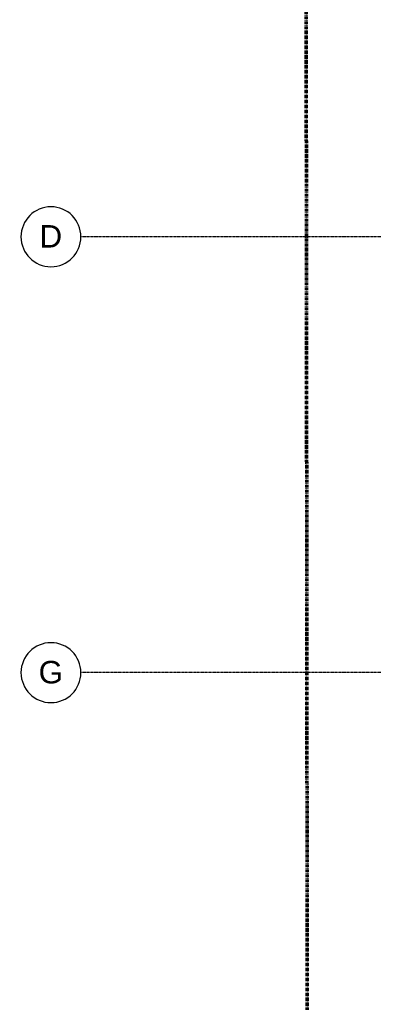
# Model space of a CAD drawing. Header units: inches. Extents: x -4218 to -1830, y 9767 to 12426.
# Drawn here: x -4218 to -3935, y 10203 to 10990 of the extents above; entities that cross this region are included whole.
import ezdxf

# ---------------------------------------------------------------- set-up
doc = ezdxf.new("R2010")
doc.units = ezdxf.units.IN
doc.header["$MEASUREMENT"] = 0
doc.linetypes.add('Double Dash 3_8_', pattern=[1, 0.375, -0.125, 0.125, -0.125, 0.125, -0.125])
doc.linetypes.add('Grid Line 1_2_', pattern=[0.875, 0.5, -0.125, 0.125, -0.125])
for name, color, linetype, lineweight in [('C-PROP-LINE', 91, 'Double Dash 3_8_', 50), ('S-GRID-1', 1, 'Grid Line 1_2_', 9), ('S-GRID-IDEN', 1, 'Continuous', 9)]:
    doc.layers.add(name, color=color, linetype=linetype, lineweight=lineweight)
doc.styles.add('Arial', font='arial.ttf', dxfattribs={"height": 18})

# ---------------------------------------------------------------- blocks, each defined once
blk = doc.blocks.new('Family - ___-1878357-BACKGROUND - RCP - 2ND FLOOR')
at = {"layer": 'C-PROP-LINE'}
blk.add_line((-3989.42, 12089.69), (-3987.26, 10009.09), dxfattribs=at)
blk = doc.blocks.new('Grid - Grid Head - Circle-50561-BACKGROUND - RCP - 2ND FLOOR')
at = {"layer": 'S-GRID-IDEN'}
for start, end in [(360, 180), (180, 360)]:
    blk.add_arc((0, 0), 0.25, start, end, dxfattribs=at)

msp = doc.modelspace()

# ---------------------------------------------------------------- linework, layer by layer
at = {"layer": 'S-GRID-1'}
for p, q in [((-1830.2, 10816.19), (-4168.71, 10816.19)), ((-1830.2, 10467.19), (-4168.71, 10467.19))]:
    msp.add_line(p, q, dxfattribs=at)

# ---------------------------------------------------------------- block references
at = {"layer": 'C-PROP-LINE'}
msp.add_blockref('Family - ___-1878357-BACKGROUND - RCP - 2ND FLOOR', (0, 0), dxfattribs=at)
at = {"layer": 'S-GRID-IDEN', "xscale": 95.99999999999994, "yscale": 95.99999999999994, "zscale": 95.99999999999994, "rotation": 89.99999999999987}
for p in [(-4192.71, 10816.19), (-4192.71, 10467.19)]:
    msp.add_blockref('Grid - Grid Head - Circle-50561-BACKGROUND - RCP - 2ND FLOOR', p, dxfattribs=at)

# ---------------------------------------------------------------- texts
at = {"layer": 'S-GRID-IDEN', "char_height": 18, "attachment_point": 1, "style": 'Arial'}
for s, insert, width in [('D', (-4201.88, 10825.57), 22.119), ('G', (-4202.61, 10476.57), 23.937)]:
    msp.add_mtext(s, dxfattribs=dict(at, insert=insert, width=width))

doc.saveas('drawing.dxf')
